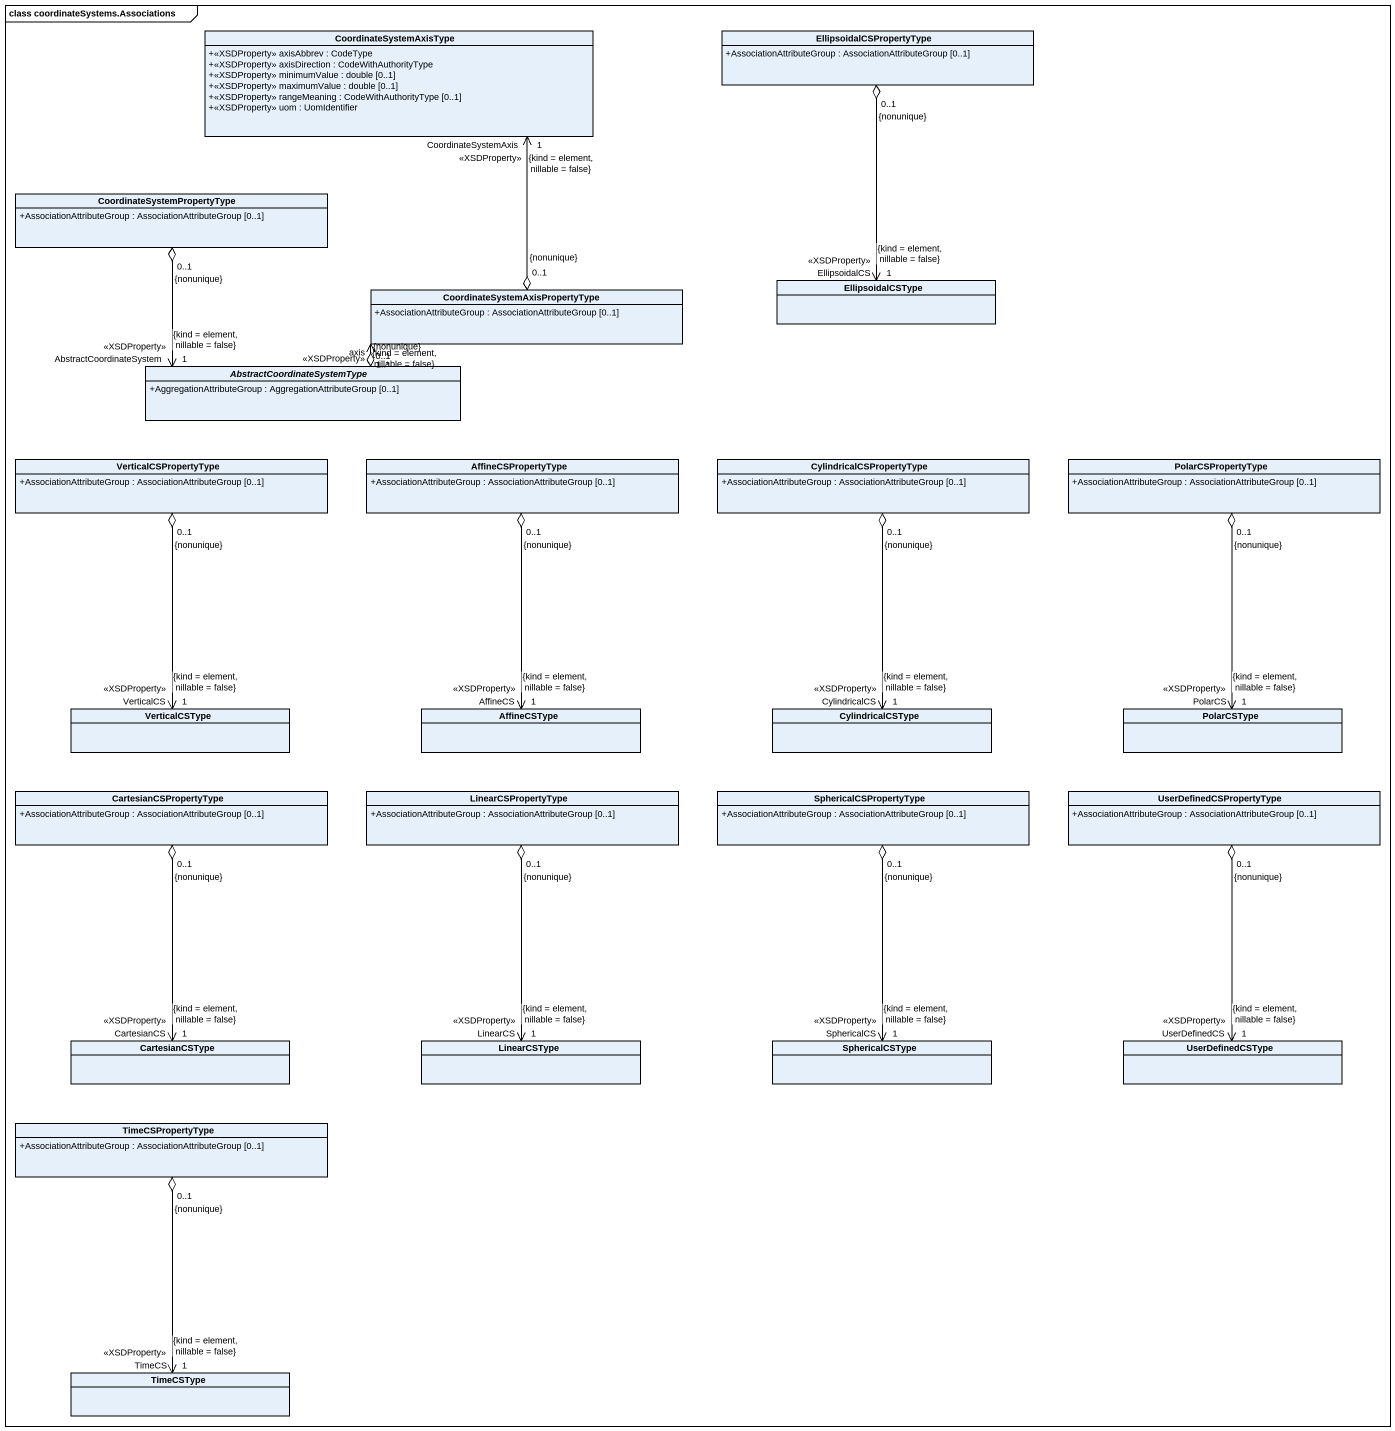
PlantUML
@startuml
mainframe class coordinateSystems.Associations
hide circle
hide empty members
skinparam classAttributeIconSize 0
class CoordinateSystemAxisType {
  +<<XSDProperty>> axisAbbrev : CodeType
  +<<XSDProperty>> axisDirection : CodeWithAuthorityType
  +<<XSDProperty>> minimumValue : double [0..1]
  +<<XSDProperty>> maximumValue : double [0..1]
  +<<XSDProperty>> rangeMeaning : CodeWithAuthorityType [0..1]
  +<<XSDProperty>> uom : UomIdentifier
}
class EllipsoidalCSPropertyType {
  +AssociationAttributeGroup : AssociationAttributeGroup [0..1]
}
class CoordinateSystemPropertyType {
  +AssociationAttributeGroup : AssociationAttributeGroup [0..1]
}
class EllipsoidalCSType
class "CoordinateSystemAxisPropertyType" as CoordinateSystemAxisProperty {
  +AssociationAttributeGroup : AssociationAttributeGroup [0..1]
}
abstract class AbstractCoordinateSystemType {
  +AggregationAttributeGroup : AggregationAttributeGroup [0..1]
}
class VerticalCSPropertyType {
  +AssociationAttributeGroup : AssociationAttributeGroup [0..1]
}
class AffineCSPropertyType {
  +AssociationAttributeGroup : AssociationAttributeGroup [0..1]
}
class CylindricalCSPropertyType {
  +AssociationAttributeGroup : AssociationAttributeGroup [0..1]
}
class PolarCSPropertyType {
  +AssociationAttributeGroup : AssociationAttributeGroup [0..1]
}
class VerticalCSType
class AffineCSType
class CylindricalCSType
class PolarCSType
class CartesianCSPropertyType {
  +AssociationAttributeGroup : AssociationAttributeGroup [0..1]
}
class LinearCSPropertyType {
  +AssociationAttributeGroup : AssociationAttributeGroup [0..1]
}
class SphericalCSPropertyType {
  +AssociationAttributeGroup : AssociationAttributeGroup [0..1]
}
class UserDefinedCSPropertyType {
  +AssociationAttributeGroup : AssociationAttributeGroup [0..1]
}
class CartesianCSType
class LinearCSType
class SphericalCSType
class UserDefinedCSType
class TimeCSPropertyType {
  +AssociationAttributeGroup : AssociationAttributeGroup [0..1]
}
class TimeCSType
EllipsoidalCSPropertyType "0..1\n{nonunique}" o--> "EllipsoidalCS\n<<XSDProperty>>\n1\n{kind = element, nillable = false}" EllipsoidalCSType
CoordinateSystemPropertyType "0..1\n{nonunique}" o--> "AbstractCoordinateSystem\n<<XSDProperty>>\n1\n{kind = element, nillable = false}" AbstractCoordinateSystemType
CoordinateSystemAxisProperty "0..1\n{nonunique}" o-up-> "CoordinateSystemAxis\n<<XSDProperty>>\n1\n{kind = element, nillable = false}" CoordinateSystemAxisType
AbstractCoordinateSystemType "0..1\n{nonunique}" o-right-> "axis\n<<XSDProperty>>\n1..*\n{kind = element, nillable = false}" CoordinateSystemAxisProperty
VerticalCSPropertyType "0..1\n{nonunique}" o--> "VerticalCS\n<<XSDProperty>>\n1\n{kind = element, nillable = false}" VerticalCSType
AffineCSPropertyType "0..1\n{nonunique}" o--> "AffineCS\n<<XSDProperty>>\n1\n{kind = element, nillable = false}" AffineCSType
CylindricalCSPropertyType "0..1\n{nonunique}" o--> "CylindricalCS\n<<XSDProperty>>\n1\n{kind = element, nillable = false}" CylindricalCSType
PolarCSPropertyType "0..1\n{nonunique}" o--> "PolarCS\n<<XSDProperty>>\n1\n{kind = element, nillable = false}" PolarCSType
CartesianCSPropertyType "0..1\n{nonunique}" o--> "CartesianCS\n<<XSDProperty>>\n1\n{kind = element, nillable = false}" CartesianCSType
LinearCSPropertyType "0..1\n{nonunique}" o--> "LinearCS\n<<XSDProperty>>\n1\n{kind = element, nillable = false}" LinearCSType
SphericalCSPropertyType "0..1\n{nonunique}" o--> "SphericalCS\n<<XSDProperty>>\n1\n{kind = element, nillable = false}" SphericalCSType
UserDefinedCSPropertyType "0..1\n{nonunique}" o--> "UserDefinedCS\n<<XSDProperty>>\n1\n{kind = element, nillable = false}" UserDefinedCSType
TimeCSPropertyType "0..1\n{nonunique}" o--> "TimeCS\n<<XSDProperty>>\n1\n{kind = element, nillable = false}" TimeCSType
@enduml
